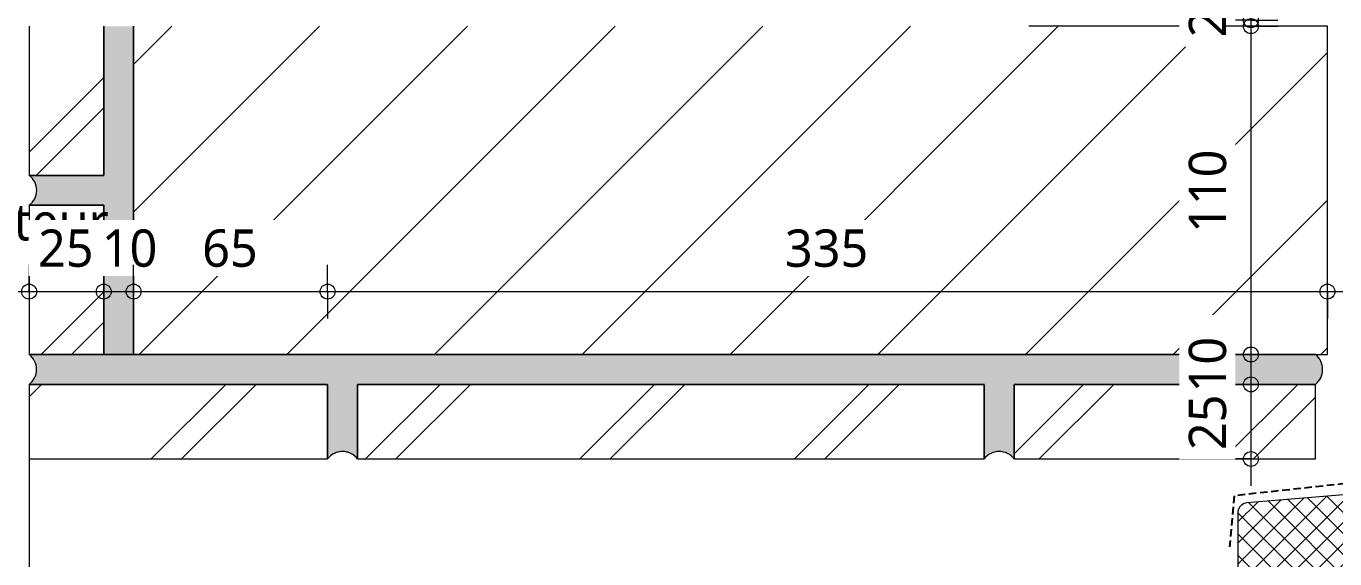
# Model space of a CAD drawing. Header units: millimetres. Extents: x -435 to 27166, y -19117 to 26500.
# Drawn here: x 7512.1 to 7950.5, y 13124.2 to 13302.6 of the extents above; entities that cross this region are included whole.
import ezdxf

# ---------------------------------------------------------------- set-up
doc = ezdxf.new("R2010")
doc.units = ezdxf.units.MM
doc.linetypes.add('MV_hidden', pattern=[3.75, 2.5, -1.25])
for name, color, linetype, lineweight in [('A-ANNO-DIMS', 211, 'Continuous', 13), ('A-ANNO-DIMS-5', 211, 'Continuous', 13), ('A-DETL', 90, 'Continuous', 13), ('A-DETL-GENF', 92, 'Continuous', 18), ('G-ANNO-TEXT', 231, 'Continuous', 13)]:
    doc.layers.add(name, color=color, linetype=linetype, lineweight=lineweight)
doc.styles.add('Segoe UI_3', font='segoeui.ttf', dxfattribs={"height": 12.5})
doc.dimstyles.new('2_5_mm_2', dxfattribs={"dimscale": 304.8, "dimtxt": 13.092049, "dimasz": 0.016404, "dimexe": 0.029528, "dimexo": 0.0625, "dimgap": 0.014764, "dimtad": 1, "dimdec": 0, "dimzin": 0, "dimdsep": 46, "dimtxsty": 'Segoe UI_3', "dimblk1": 'DOTBLANK', "dimblk2": 'DOTBLANK', "dimsah": 1, "dimcen": 0.09, "dimdle": 0.029528, "dimazin": 0, "dimtfac": 1, "dimtdec": 4, "dimtix": 1, "dimtmove": 2, "dimatfit": 3, "dimfxl": 0.029528, "dimfxlon": 1, "dimtvp": 1, "dimtfill": 1, "dimtolj": 1, "dimtzin": 0, "dimarcsym": 2})
doc.dimstyles.new('2_5_mm_4', dxfattribs={"dimscale": 304.8, "dimtxt": 13.092049, "dimasz": 0.016404, "dimexe": 0.029528, "dimexo": 0.0625, "dimgap": 0.014764, "dimtad": 1, "dimdec": 0, "dimzin": 0, "dimdsep": 46, "dimtxsty": 'Segoe UI_3', "dimblk1": 'DOTBLANK', "dimblk2": 'DOTBLANK', "dimsah": 1, "dimcen": 0.09, "dimdle": 0.029528, "dimazin": 0, "dimtfac": 1, "dimtdec": 4, "dimtix": 1, "dimtmove": 0, "dimatfit": 3, "dimfxl": 0.029528, "dimfxlon": 1, "dimtvp": 1, "dimtfill": 1, "dimtolj": 1, "dimtzin": 0, "dimarcsym": 2})
pattern_1 = [(45, (0, 0), (-35.92102, 35.92102), []), (45, (10.16, 0), (-35.92102, 35.92102), [])]

# ---------------------------------------------------------------- blocks, each defined once
blk = doc.blocks.new('DIMBLOCK398-Details Appartement')
at = {"layer": 'A-ANNO-DIMS-5'}
for p, q in [((7922.42, 13473.62), (7922.42, 13304.62)), ((7922.42, 13464.62), (7769.61, 13464.62)), ((7922.42, 13464.62), (7931.42, 13464.62)), ((7922.42, 13304.62), (7913.42, 13304.62)), ((7922.42, 13304.62), (7931.42, 13304.62))]:
    blk.add_line(p, q, dxfattribs=at)
for centre in [(7922.42, 13464.62), (7922.42, 13304.62)]:
    blk.add_circle(centre, 2.5, dxfattribs=at)
at = {"layer": 'A-ANNO-DIMS-5', "color": 0, "insert": (7901.61, 13370.34), "char_height": 12.5, "width": 34.2774, "attachment_point": 1, "rotation": 90, "line_spacing_factor": 1.142579, "style": 'Segoe UI_3', "bg_fill": 3, "box_fill_scale": 1.25, "bg_fill_color": 9, "bg_fill_true_color": 13158600, "bg_fill_transparency": 0}
blk.add_mtext('160', dxfattribs=at)
blk = doc.blocks.new('_DotBlank')
at = {"color": 0, "linetype": 'ByBlock', "lineweight": -2}
blk.add_line((-0.5, 0), (-1, 0), dxfattribs=at)
blk.add_circle((0, 0), 0.5, dxfattribs=at)
blk = doc.blocks.new('DIMBLOCK399-Details Appartement')
at = {"layer": 'A-ANNO-DIMS-5'}
for p, q in [((7922.42, 13304.62), (7913.42, 13304.62)), ((7922.42, 13304.62), (7922.42, 13302.62)), ((7922.42, 13304.62), (7931.42, 13304.62)), ((7922.42, 13302.62), (7913.42, 13302.62)), ((7922.42, 13302.62), (7931.42, 13302.62))]:
    blk.add_line(p, q, dxfattribs=at)
for centre in [(7922.42, 13304.62), (7922.42, 13302.62)]:
    blk.add_circle(centre, 2.5, dxfattribs=at)
at = {"layer": 'A-ANNO-DIMS-5', "color": 0, "insert": (7901.61, 13298.86), "char_height": 12.5, "width": 11.4258, "attachment_point": 1, "rotation": 90, "line_spacing_factor": 1.142579, "style": 'Segoe UI_3', "bg_fill": 3, "box_fill_scale": 1.25, "bg_fill_color": 9, "bg_fill_true_color": 13158600, "bg_fill_transparency": 0}
blk.add_mtext('2', dxfattribs=at)
blk = doc.blocks.new('DIMBLOCK400-Details Appartement')
at = {"layer": 'A-ANNO-DIMS-5'}
for p, q in [((7922.42, 13302.62), (7913.42, 13302.62)), ((7922.42, 13302.62), (7922.42, 13192.62)), ((7922.42, 13302.62), (7931.42, 13302.62)), ((7922.42, 13192.62), (7913.42, 13192.62)), ((7922.42, 13192.62), (7931.42, 13192.62))]:
    blk.add_line(p, q, dxfattribs=at)
for centre in [(7922.42, 13302.62), (7922.42, 13192.62)]:
    blk.add_circle(centre, 2.5, dxfattribs=at)
at = {"layer": 'A-ANNO-DIMS-5', "color": 0, "insert": (7901.61, 13233.34), "char_height": 12.5, "width": 34.2774, "attachment_point": 1, "rotation": 90, "line_spacing_factor": 1.142579, "style": 'Segoe UI_3', "bg_fill": 3, "box_fill_scale": 1.25, "bg_fill_color": 9, "bg_fill_true_color": 13158600, "bg_fill_transparency": 0}
blk.add_mtext('110', dxfattribs=at)
blk = doc.blocks.new('DIMBLOCK401-Details Appartement')
at = {"layer": 'A-ANNO-DIMS-5'}
for p, q in [((7922.42, 13192.62), (7913.42, 13192.62)), ((7922.42, 13192.62), (7922.42, 13182.62)), ((7922.42, 13192.62), (7931.42, 13192.62)), ((7922.42, 13182.62), (7913.42, 13182.62)), ((7922.42, 13182.62), (7931.42, 13182.62))]:
    blk.add_line(p, q, dxfattribs=at)
for centre in [(7922.42, 13192.62), (7922.42, 13182.62)]:
    blk.add_circle(centre, 2.5, dxfattribs=at)
at = {"layer": 'A-ANNO-DIMS-5', "color": 0, "insert": (7901.61, 13179.91), "char_height": 12.5, "width": 22.8516, "attachment_point": 1, "rotation": 90, "line_spacing_factor": 1.142579, "style": 'Segoe UI_3', "bg_fill": 3, "box_fill_scale": 1.25, "bg_fill_color": 9, "bg_fill_true_color": 13158600, "bg_fill_transparency": 0}
blk.add_mtext('10', dxfattribs=at)
blk = doc.blocks.new('DIMBLOCK402-Details Appartement')
at = {"layer": 'A-ANNO-DIMS-5'}
for p, q in [((7922.42, 13182.62), (7913.42, 13182.62)), ((7922.42, 13182.62), (7922.42, 13148.62)), ((7922.42, 13182.62), (7931.42, 13182.62)), ((7922.42, 13157.62), (7913.42, 13157.62)), ((7922.42, 13157.62), (7931.42, 13157.62))]:
    blk.add_line(p, q, dxfattribs=at)
for centre in [(7922.42, 13182.62), (7922.42, 13157.62)]:
    blk.add_circle(centre, 2.5, dxfattribs=at)
at = {"layer": 'A-ANNO-DIMS-5', "color": 0, "insert": (7901.61, 13160.6), "char_height": 12.5, "width": 22.8516, "attachment_point": 1, "rotation": 90, "line_spacing_factor": 1.142579, "style": 'Segoe UI_3', "bg_fill": 3, "box_fill_scale": 1.25, "bg_fill_color": 9, "bg_fill_true_color": 13158600, "bg_fill_transparency": 0}
blk.add_mtext('25', dxfattribs=at)
blk = doc.blocks.new('DIMBLOCK403-Details Appartement')
at = {"layer": 'A-ANNO-DIMS-5'}
for p, q in [((7513.07, 13213.7), (7513.07, 13222.7)), ((7538.07, 13213.7), (7538.07, 13222.7)), ((7504.07, 13213.7), (7538.07, 13213.7)), ((7513.07, 13213.7), (7513.07, 13204.7)), ((7538.07, 13213.7), (7538.07, 13204.7))]:
    blk.add_line(p, q, dxfattribs=at)
for centre in [(7513.07, 13213.7), (7538.07, 13213.7)]:
    blk.add_circle(centre, 2.5, dxfattribs=at)
at = {"layer": 'A-ANNO-DIMS-5', "color": 0, "insert": (7516.05, 13234.51), "char_height": 12.5, "width": 22.8516, "attachment_point": 1, "line_spacing_factor": 1.142579, "style": 'Segoe UI_3', "bg_fill": 3, "box_fill_scale": 1.25, "bg_fill_color": 9, "bg_fill_true_color": 13158600, "bg_fill_transparency": 0}
blk.add_mtext('25', dxfattribs=at)
blk = doc.blocks.new('DIMBLOCK404-Details Appartement')
at = {"layer": 'A-ANNO-DIMS-5'}
for p, q in [((7538.07, 13213.7), (7538.07, 13222.7)), ((7548.07, 13213.7), (7548.07, 13222.7)), ((7538.07, 13213.7), (7548.07, 13213.7)), ((7538.07, 13213.7), (7538.07, 13204.7)), ((7548.07, 13213.7), (7548.07, 13204.7))]:
    blk.add_line(p, q, dxfattribs=at)
for centre in [(7538.07, 13213.7), (7548.07, 13213.7)]:
    blk.add_circle(centre, 2.5, dxfattribs=at)
at = {"layer": 'A-ANNO-DIMS-5', "color": 0, "insert": (7537.41, 13234.51), "char_height": 12.5, "width": 22.8516, "attachment_point": 1, "line_spacing_factor": 1.142579, "style": 'Segoe UI_3', "bg_fill": 3, "box_fill_scale": 1.25, "bg_fill_color": 9, "bg_fill_true_color": 13158600, "bg_fill_transparency": 0}
blk.add_mtext('10', dxfattribs=at)
blk = doc.blocks.new('DIMBLOCK405-Details Appartement')
at = {"layer": 'A-ANNO-DIMS-5'}
for p, q in [((7548.07, 13213.7), (7548.07, 13222.7)), ((7613.07, 13213.7), (7613.07, 13222.7)), ((7548.07, 13213.7), (7613.07, 13213.7)), ((7548.07, 13213.7), (7548.07, 13204.7)), ((7613.07, 13213.7), (7613.07, 13204.7))]:
    blk.add_line(p, q, dxfattribs=at)
for centre in [(7548.07, 13213.7), (7613.07, 13213.7)]:
    blk.add_circle(centre, 2.5, dxfattribs=at)
at = {"layer": 'A-ANNO-DIMS-5', "color": 0, "insert": (7571.05, 13234.51), "char_height": 12.5, "width": 22.8516, "attachment_point": 1, "line_spacing_factor": 1.142579, "style": 'Segoe UI_3', "bg_fill": 3, "box_fill_scale": 1.25, "bg_fill_color": 9, "bg_fill_true_color": 13158600, "bg_fill_transparency": 0}
blk.add_mtext('65', dxfattribs=at)
blk = doc.blocks.new('DIMBLOCK406-Details Appartement')
at = {"layer": 'A-ANNO-DIMS-5'}
for p, q in [((7613.07, 13213.7), (7613.07, 13222.7)), ((7948.07, 13213.7), (7948.07, 13222.7)), ((7613.07, 13213.7), (7957.07, 13213.7)), ((7613.07, 13213.7), (7613.07, 13204.7)), ((7948.07, 13213.7), (7948.07, 13204.7))]:
    blk.add_line(p, q, dxfattribs=at)
for centre in [(7613.07, 13213.7), (7948.07, 13213.7)]:
    blk.add_circle(centre, 2.5, dxfattribs=at)
at = {"layer": 'A-ANNO-DIMS-5', "color": 0, "insert": (7766.29, 13234.51), "char_height": 12.5, "width": 34.2774, "attachment_point": 1, "line_spacing_factor": 1.142579, "style": 'Segoe UI_3', "bg_fill": 3, "box_fill_scale": 1.25, "bg_fill_color": 9, "bg_fill_true_color": 13158600, "bg_fill_transparency": 0}
blk.add_mtext('335', dxfattribs=at)

msp = doc.modelspace()

# ---------------------------------------------------------------- hatches: boundary and pattern name
at = {"layer": 'A-DETL-GENF'}
for points in [[(7538.07, 13192.62), (7548.07, 13192.62), (7548.07, 13302.62), (7538.07, 13302.62), (7538.07, 13252.62), (7513.07, 13252.62), (7514.14, 13251.63), (7514.94, 13250.43), (7515.45, 13249.06), (7515.62, 13247.62), (7515.45, 13246.18), (7514.94, 13244.81), (7514.14, 13243.61), (7513.07, 13242.62), (7538.07, 13242.62)], [(7833.07, 13157.62), (7834.06, 13158.67), (7835.27, 13159.46), (7836.63, 13159.95), (7838.07, 13160.12), (7839.51, 13159.95), (7840.86, 13159.46), (7842.07, 13158.67), (7843.07, 13157.62), (7843.07, 13182.62), (7944.07, 13182.62), (7945.2, 13183.8), (7945.99, 13185.22), (7946.41, 13186.8), (7946.41, 13188.44), (7945.99, 13190.02), (7945.2, 13191.44), (7944.07, 13192.62), (7513.07, 13192.62), (7514.12, 13191.62), (7514.91, 13190.41), (7515.4, 13189.06), (7515.57, 13187.62), (7515.4, 13186.18), (7514.91, 13184.82), (7514.12, 13183.61), (7513.07, 13182.62), (7613.07, 13182.62), (7613.07, 13157.62), (7614.06, 13158.67), (7615.27, 13159.46), (7616.63, 13159.95), (7618.07, 13160.12), (7619.51, 13159.95), (7620.86, 13159.46), (7622.07, 13158.67), (7623.07, 13157.62), (7623.07, 13182.62), (7833.07, 13182.62), (7833.07, 13158.89)]]:
    msp.add_hatch(color=9, dxfattribs=at).paths.add_polyline_path(points)
at = {"layer": 'A-DETL-GENF', "lineweight": 13}
h = msp.add_hatch(dxfattribs=at)
h.set_pattern_fill('FP_10', color=57, style=0, pattern_type=2)
h.set_pattern_definition(pattern_1)
h.paths.add_polyline_path([(7513.07, 13252.62), (7538.07, 13252.62), (7538.07, 13302.62), (7513.07, 13302.62)])
h = msp.add_hatch(dxfattribs=at)
h.set_pattern_fill('FP_78', color=250, style=0, pattern_type=2)
h.set_pattern_definition([(45, (0, 0), (-24.74874, 24.74874), [])])
h.paths.add_polyline_path([(7910.34, 13192.62), (7948.07, 13192.62), (7948.07, 13302.62), (7548.07, 13302.62), (7548.07, 13192.62), (7848.07, 13192.62)])
h = msp.add_hatch(dxfattribs=at)
h.set_pattern_fill('FP_10', color=57, style=0, pattern_type=2)
h.set_pattern_definition(pattern_1)
h.paths.add_polyline_path([(7513.07, 13192.62), (7538.07, 13192.62), (7538.07, 13242.62), (7513.07, 13242.62)])
h = msp.add_hatch(dxfattribs=at)
h.set_pattern_fill('FP_10', color=57, style=0, pattern_type=2)
h.set_pattern_definition(pattern_1)
h.paths.add_polyline_path([(7513.07, 13157.62), (7613.07, 13157.62), (7613.07, 13182.62), (7513.07, 13182.62), (7513.07, 13158.89)])
h.paths.add_polyline_path([(7623.07, 13157.62), (7833.07, 13157.62), (7833.07, 13182.62), (7623.07, 13182.62), (7623.07, 13158.89)])
h.paths.add_polyline_path([(7843.07, 13157.62), (7944.07, 13157.62), (7944.07, 13182.62), (7843.07, 13182.62), (7843.07, 13158.89)])
h = msp.add_hatch(dxfattribs=at)
h.set_pattern_fill('FP_20', color=250, style=0, pattern_type=2)
h.set_pattern_definition([(45, (0, 0), (-3.5355339, 3.5355339), []), (135, (0, 0), (-3.5355339, -3.5355339), [])])
h.paths.add_polyline_path([(7937.77, 13080.62), (7981.07, 13080.62), (7981.07, 13097.62), (7987.76, 13097.62), (7989.76, 13089.62), (8003.07, 13089.62), (8003.07, 13109.62), (8029.07, 13109.62), (8029.85, 13109.72), (8030.57, 13110.02), (8031.19, 13110.5), (8031.67, 13111.12), (8031.97, 13111.84), (8032.07, 13112.62), (8032.07, 13144.62), (8031.97, 13145.4), (8031.67, 13146.12), (8031.19, 13146.74), (8030.57, 13147.22), (8029.85, 13147.52), (8028.94, 13147.62), (8011.12, 13147.62), (8011.12, 13137.62), (8009.26, 13137.62), (8009.17, 13136.97), (8008.92, 13136.37), (8008.53, 13135.85), (8008.01, 13135.45), (8007.41, 13135.2), (8006.76, 13135.12), (8006.11, 13135.2), (8005.51, 13135.45), (8004.99, 13135.85), (8004.59, 13136.37), (8004.34, 13136.97), (8004.26, 13137.62), (7999.26, 13137.62), (7999.17, 13136.97), (7998.92, 13136.37), (7998.53, 13135.85), (7998.01, 13135.45), (7997.41, 13135.2), (7996.76, 13135.12), (7996.11, 13135.2), (7995.51, 13135.45), (7994.99, 13135.85), (7994.59, 13136.37), (7994.34, 13136.97), (7994.26, 13137.62), (7989.26, 13137.62), (7989.17, 13136.97), (7988.92, 13136.37), (7988.53, 13135.85), (7988.01, 13135.45), (7987.41, 13135.2), (7986.76, 13135.12), (7986.11, 13135.2), (7985.51, 13135.45), (7984.99, 13135.85), (7984.59, 13136.37), (7984.34, 13136.97), (7984.26, 13137.62), (7983.07, 13137.62), (7983.07, 13147.62), (7978.07, 13147.62), (7921.07, 13142.88), (7920.31, 13142.74), (7919.61, 13142.42), (7919.01, 13141.94), (7918.53, 13141.34), (7918.21, 13140.64), (7918.07, 13139.88), (7918.07, 13083.62), (7918.17, 13082.84), (7918.47, 13082.12), (7918.95, 13081.5), (7919.57, 13081.02), (7920.29, 13080.72), (7921.07, 13080.62), (7925.11, 13080.65), (7925.34, 13080.74), (7925.54, 13080.88), (7925.7, 13081.06), (7925.81, 13081.28), (7927.75, 13086.62), (7934.89, 13086.62), (7936.94, 13081.06), (7937.1, 13080.88), (7937.3, 13080.74), (7937.53, 13080.65)])

# ---------------------------------------------------------------- linework, layer by layer
at = {"layer": 'A-DETL', "lineweight": 18}
for p, q in [((7513.07, 13302.62), (7513.07, 13252.62)), ((7538.07, 13252.62), (7538.07, 13302.62)), ((7538.07, 13302.62), (7538.07, 13252.62)), ((7548.07, 13302.62), (7548.07, 13192.62)), ((7548.07, 13192.62), (7548.07, 13302.62)), ((7948.07, 13302.62), (7848.07, 13302.62)), ((7948.07, 13192.62), (7948.07, 13302.62)), ((7513.07, 13252.62), (7538.07, 13252.62)), ((7538.07, 13252.62), (7513.07, 13252.62)), ((7538.07, 13242.62), (7513.07, 13242.62)), ((7513.07, 13242.62), (7513.07, 13192.62)), ((7513.07, 13242.62), (7538.07, 13242.62)), ((7538.07, 13192.62), (7538.07, 13242.62)), ((7538.07, 13242.62), (7538.07, 13192.62)), ((7513.07, 13192.62), (7538.07, 13192.62)), ((7944.07, 13192.62), (7513.07, 13192.62)), ((7538.07, 13192.62), (7548.07, 13192.62)), ((7548.07, 13192.62), (7948.07, 13192.62)), ((7613.07, 13182.62), (7513.07, 13182.62)), ((7513.07, 13182.62), (7513.07, 13157.62)), ((7513.07, 13182.62), (7613.07, 13182.62)), ((7613.07, 13157.62), (7613.07, 13182.62)), ((7613.07, 13182.62), (7613.07, 13157.62)), ((7623.07, 13182.62), (7623.07, 13157.62)), ((7833.07, 13182.62), (7623.07, 13182.62)), ((7623.07, 13157.62), (7623.07, 13182.62)), ((7623.07, 13182.62), (7833.07, 13182.62)), ((7833.07, 13157.62), (7833.07, 13182.62)), ((7833.07, 13182.62), (7833.07, 13157.62)), ((7843.07, 13182.62), (7843.07, 13157.62)), ((7944.07, 13182.62), (7843.07, 13182.62)), ((7843.07, 13157.62), (7843.07, 13182.62)), ((7843.07, 13182.62), (7944.07, 13182.62)), ((7944.07, 13157.62), (7944.07, 13182.62)), ((7513.07, 13157.62), (7613.07, 13157.62)), ((7623.07, 13157.62), (7833.07, 13157.62)), ((7843.07, 13157.62), (7944.07, 13157.62)), ((7978.07, 13147.62), (7921.07, 13142.88)), ((7918.07, 13139.88), (7918.07, 13083.62))]:
    msp.add_line(p, q, dxfattribs=at)
at = {"layer": 'A-DETL'}
msp.add_line((7513.07, 13157.62), (7513.07, 12841.46), dxfattribs=at)
at = {"layer": 'A-DETL', "linetype": 'MV_hidden', "lineweight": 25}
for p, q in [((7976.42, 13151.81), (7916.77, 13145.3)), ((7916.77, 13145.3), (7915.27, 13128.2))]:
    msp.add_line(p, q, dxfattribs=at)
at = {"layer": 'A-DETL', "lineweight": 18}
for centre, radius, start, end in [((7509.44, 13247.62), 6.18, 305.9747, 54.0253), ((7509.32, 13187.62), 6.25, 306.8699, 53.1301), ((7940.03, 13187.62), 6.43, 308.9309, 51.0691), ((7618.07, 13153.87), 6.25, 36.8699, 143.1301), ((7838.07, 13153.87), 6.25, 36.8699, 143.1301), ((7921.29, 13139.66), 3.23, 93.9568, 176.0432)]:
    msp.add_arc(centre, radius, start, end, dxfattribs=at)
at = {"layer": 'A-DETL', "linetype": 'MV_hidden', "lineweight": 18}
msp.add_arc((7618.07, 13153.87), 6.25, 36.8699, 143.1301, dxfattribs=at)

# ---------------------------------------------------------------- texts
at = {"layer": 'G-ANNO-TEXT', "color": 7, "insert": (7221.09, 13243.34), "char_height": 12.5, "width": 395.2319, "attachment_point": 1, "style": 'Segoe UI_3'}
msp.add_mtext('type betonlatei opgave door constructeur.', dxfattribs=at)

# ---------------------------------------------------------------- next in the draw order: dimensions: what is measured, and where the dimension line sits
at = {"layer": 'A-ANNO-DIMS'}
dim = msp.add_linear_dim(base=(7922.42, 13304.62), p1=(7769.61, 13464.62), p2=(7913.42, 13304.62), angle=90, dimstyle='2_5_mm_4', override={"dimpost": '<>', "dimfxl": 215.131259}, dxfattribs=at)
dim.commit()
dim.dimension.update_dxf_attribs({"geometry": 'DIMBLOCK398-Details Appartement', "text_midpoint": (7911.42, 13384.62)})
dim = msp.add_linear_dim(base=(7538.07, 13213.7), p1=(7513.07, 13222.7), p2=(7538.07, 13222.7), dimstyle='2_5_mm_4', override={"dimpost": '<>', "dimfxl": 25}, dxfattribs=at)
dim.commit()
dim.dimension.update_dxf_attribs({"geometry": 'DIMBLOCK403-Details Appartement', "text_midpoint": (7525.57, 13224.67)})

# ---------------------------------------------------------------- next in the draw order: dimensions: what is measured, and where the dimension line sits
dim = msp.add_linear_dim(base=(7922.42, 13302.62), p1=(7913.42, 13304.62), p2=(7913.42, 13302.62), angle=90, dimstyle='2_5_mm_4', override={"dimpost": '<>', "dimfxl": 2}, dxfattribs=at)
dim.commit()
dim.dimension.update_dxf_attribs({"geometry": 'DIMBLOCK399-Details Appartement', "text_midpoint": (7911.56, 13303.62)})
dim = msp.add_linear_dim(base=(7548.07, 13213.7), p1=(7538.07, 13222.7), p2=(7548.07, 13222.7), dimstyle='2_5_mm_2', override={"dimpost": '<>', "dimfxl": 10}, dxfattribs=at)
dim.commit()
dim.dimension.update_dxf_attribs({"geometry": 'DIMBLOCK404-Details Appartement', "text_midpoint": (7548.83, 13226.18), "dimtype": 160})

# ---------------------------------------------------------------- next in the draw order: dimensions: what is measured, and where the dimension line sits
dim = msp.add_linear_dim(base=(7922.42, 13192.62), p1=(7913.42, 13302.62), p2=(7931.42, 13192.62), angle=90, dimstyle='2_5_mm_4', override={"dimpost": '<>', "dimfxl": 111.462998}, dxfattribs=at)
dim.commit()
dim.dimension.update_dxf_attribs({"geometry": 'DIMBLOCK400-Details Appartement', "text_midpoint": (7911.42, 13247.62)})
dim = msp.add_linear_dim(base=(7613.07, 13213.7), p1=(7548.07, 13222.7), p2=(7613.07, 13222.7), dimstyle='2_5_mm_4', override={"dimpost": '<>', "dimfxl": 65}, dxfattribs=at)
dim.commit()
dim.dimension.update_dxf_attribs({"geometry": 'DIMBLOCK405-Details Appartement', "text_midpoint": (7580.57, 13224.67)})

# ---------------------------------------------------------------- next in the draw order: dimensions: what is measured, and where the dimension line sits
dim = msp.add_linear_dim(base=(7922.42, 13182.62), p1=(7931.42, 13192.62), p2=(7931.42, 13182.62), angle=90, dimstyle='2_5_mm_2', override={"dimpost": '<>', "dimfxl": 10}, dxfattribs=at)
dim.commit()
dim.dimension.update_dxf_attribs({"geometry": 'DIMBLOCK401-Details Appartement', "text_midpoint": (7909.94, 13191.34), "dimtype": 160, "text_rotation": 90})

# ---------------------------------------------------------------- next in the draw order: dimensions: what is measured, and where the dimension line sits
dim = msp.add_linear_dim(base=(7948.07, 13213.7), p1=(7613.07, 13222.7), p2=(7948.07, 13222.7), dimstyle='2_5_mm_4', override={"dimpost": '<>', "dimfxl": 335}, dxfattribs=at)
dim.commit()
dim.dimension.update_dxf_attribs({"geometry": 'DIMBLOCK406-Details Appartement', "text_midpoint": (7780.57, 13224.67)})
dim = msp.add_linear_dim(base=(7922.42, 13157.62), p1=(7931.42, 13182.62), p2=(7931.42, 13157.62), angle=90, dimstyle='2_5_mm_4', override={"dimpost": '<>', "dimfxl": 24.999916}, dxfattribs=at)
dim.commit()
dim.dimension.update_dxf_attribs({"geometry": 'DIMBLOCK402-Details Appartement', "text_midpoint": (7911.46, 13170.12)})

doc.saveas('drawing.dxf')
